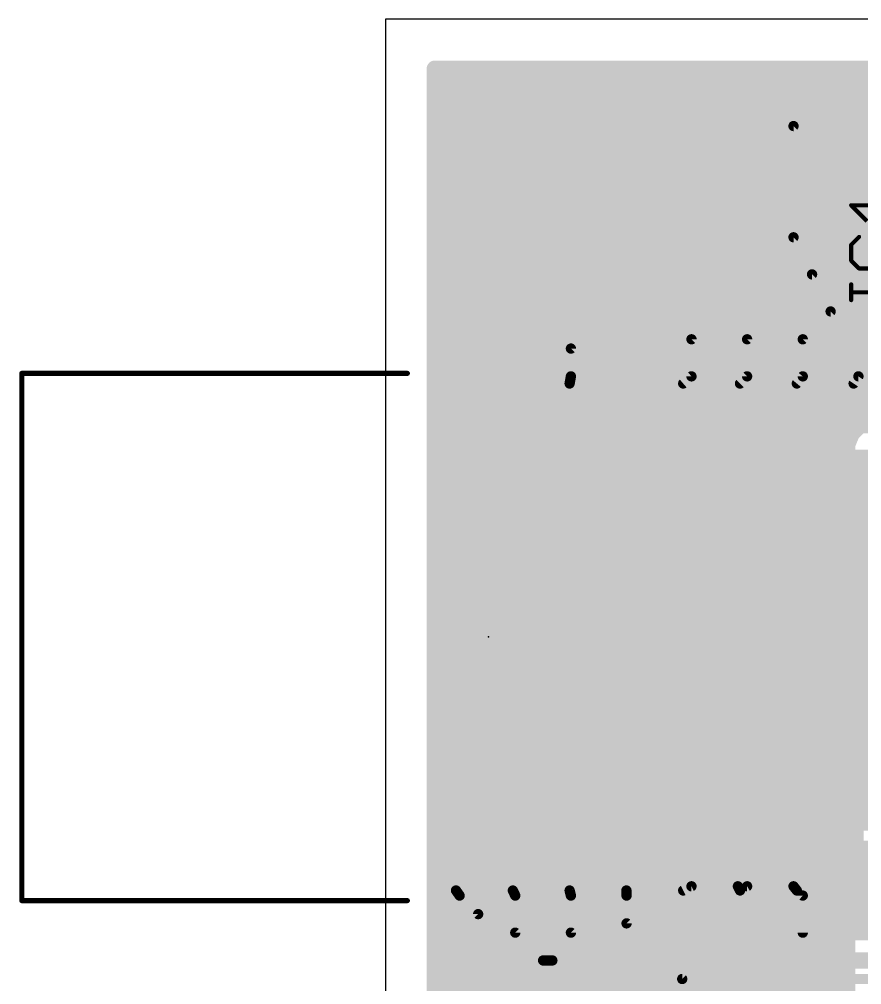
# Model space of a CAD drawing. Extents: x -9 to 55.5, y -1.4 to 36.5.
# Drawn here: x -9.02 to 11.74, y 11.75 to 35.55 of the extents above; entities that cross this region are included whole.
import ezdxf

# ---------------------------------------------------------------- set-up
doc = ezdxf.new("R2010")
doc.units = 0
for name, color, linetype in [('1', 22, 'CONTINUOUS'), ('16', 175, 'CONTINUOUS'), ('18', 82, 'CONTINUOUS'), ('20', 7, 'CONTINUOUS'), ('21', 253, 'CONTINUOUS'), ('23', 7, 'CONTINUOUS'), ('25', 253, 'CONTINUOUS')]:
    doc.layers.add(name, color=color, linetype=linetype)

# ---------------------------------------------------------------- blocks, each defined once
blk = doc.blocks.new('RECT')
blk.add_solid([(-0.5, -0.5), (0.5, -0.5), (-0.5, 0.5), (0.5, 0.5)])
blk = doc.blocks.new('ROUNDV')
at = {"const_width": 0.5}
blk.add_lwpolyline([(0, -0.25, 1), (0, 0.25, 1), (0, -0.25)], format="xyb", dxfattribs=at)

msp = doc.modelspace()

# ---------------------------------------------------------------- linework, layer by layer
at = {"layer": '1'}
for points, const_width in [([(1.2192, 28.2522), (1.2192, 34.3308)], 0.4064), ([(1.2192, 34.3308), (18.1696, 34.3308)], 0.4064), ([(1.2192, 34.1376), (17.9764, 34.1376)], 0.4064), ([(1.2192, 33.7312), (17.6675, 33.7312)], 0.4064), ([(9.9119, 33.655), (9.6411, 33.5429)], 0.4064), ([(17.636, 33.655), (9.9119, 33.655)], 0.4064), ([(9.6411, 33.5429), (9.4339, 33.3357)], 0.4064), ([(1.2192, 33.3248), (9.4231, 33.3248)], 0.4064), ([(9.4339, 33.3357), (4.5029, 28.4046)], 0.4064), ([(1.2192, 32.9184), (9.0167, 32.9184)], 0.4064), ([(10.0584, 32.9184), (4.572, 27.432)], 0.254), ([(18.9738, 32.9184), (10.0584, 32.9184)], 0.254), ([(1.2192, 32.512), (8.6103, 32.512)], 0.4064), ([(1.2192, 32.1056), (8.2039, 32.1056)], 0.4064), ([(1.2192, 31.6992), (7.7975, 31.6992)], 0.4064), ([(1.2192, 31.2928), (7.3911, 31.2928)], 0.4064), ([(1.2192, 30.8864), (6.9847, 30.8864)], 0.4064), ([(1.2192, 30.48), (6.5783, 30.48)], 0.4064), ([(1.2192, 30.0736), (6.1719, 30.0736)], 0.4064), ([(10.0584, 30.1752), (7.5438, 27.6606)], 0.254), ([(22.6314, 30.1752), (10.0584, 30.1752)], 0.254), ([(1.2192, 29.6672), (5.7655, 29.6672)], 0.4064), ([(1.2192, 29.2608), (5.3591, 29.2608)], 0.4064), ([(10.5156, 29.2608), (8.9154, 27.6606)], 0.254), ([(18.5166, 29.2608), (10.5156, 29.2608)], 0.254), ([(1.2192, 28.8544), (4.9527, 28.8544)], 0.4064), ([(1.2192, 28.448), (4.5463, 28.448)], 0.4064), ([(3.9187, 28.4046), (3.6947, 28.3118)], 0.4064), ([(4.5029, 28.4046), (3.9187, 28.4046)], 0.4064), ([(1.6932, 28.2522), (1.2192, 28.2522)], 0.4064), ([(1.6932, 26.6168), (1.6932, 28.2522)], 0.4064), ([(2.3002, 28.2522), (1.7868, 28.2522)], 0.4064), ([(1.7868, 28.2522), (1.7868, 26.6168)], 0.4064), ([(2.4165, 28.221), (2.3002, 28.2522)], 0.4064), ([(2.44, 28.2075), (2.4165, 28.221)], 0.4064), ([(2.4635, 28.221), (2.44, 28.2075)], 0.4064), ([(2.5798, 28.2522), (2.4635, 28.221)], 0.4064), ([(3.0932, 28.2522), (2.5798, 28.2522)], 0.4064), ([(3.0932, 26.6168), (3.0932, 28.2522)], 0.4064), ([(3.6351, 28.2522), (3.1868, 28.2522)], 0.4064), ([(3.1868, 28.2522), (3.1868, 26.6168)], 0.4064), ([(3.6947, 28.3118), (3.6351, 28.2522)], 0.4064), ([(10.9728, 28.3464), (10.287, 27.6606)], 0.254), ([(23.7744, 28.3464), (10.9728, 28.3464)], 0.254), ([(1.6932, 28.0416), (1.7868, 28.0416)], 0.4064), ([(3.0932, 28.0416), (3.1868, 28.0416)], 0.4064), ([(1.6932, 27.6352), (1.7868, 27.6352)], 0.4064), ([(3.0932, 27.6352), (3.1868, 27.6352)], 0.4064), ([(7.5438, 27.6606), (7.5438, 26.7462)], 0.254), ([(8.9154, 27.6606), (8.9154, 26.7462)], 0.254), ([(10.287, 27.6606), (10.287, 26.7462)], 0.254), ([(1.6932, 27.2288), (1.7868, 27.2288)], 0.4064), ([(3.0932, 27.2288), (3.1868, 27.2288)], 0.4064), ([(4.572, 27.432), (4.572, 26.7462)], 0.254), ([(1.6932, 26.8224), (1.7868, 26.8224)], 0.4064), ([(3.0932, 26.8224), (3.1868, 26.8224)], 0.4064), ([(1.7868, 26.6168), (1.6932, 26.6168)], 0.4064), ([(1.6932, 24.8878), (1.6932, 26.5232)], 0.4064), ([(1.6932, 26.5232), (1.7868, 26.5232)], 0.4064), ([(1.7868, 26.5232), (1.7868, 26.6168)], 0.4064), ([(1.7868, 26.6168), (3.0932, 26.6168)], 0.4064), ([(1.7868, 26.5232), (1.7868, 24.8878)], 0.4064), ([(2.1828, 26.5232), (1.7868, 26.5232)], 0.4064), ([(3.0932, 26.5232), (2.1828, 26.5232)], 0.4064), ([(3.0932, 26.6168), (3.0932, 26.5232)], 0.4064), ([(3.1868, 26.6168), (3.0932, 26.6168)], 0.4064), ([(3.0932, 24.8878), (3.0932, 26.5232)], 0.4064), ([(3.0932, 26.5232), (3.1868, 26.5232)], 0.4064), ([(3.1868, 26.5232), (3.1868, 24.8878)], 0.4064), ([(4.572, 26.7462), (4.54, 26.57)], 0.254), ([(5.8932, 24.8878), (5.8932, 26.5232)], 0.4064), ([(5.8932, 26.5232), (5.9868, 26.5232)], 0.4064), ([(5.9868, 26.5232), (5.9868, 24.8878)], 0.4064), ([(7.5438, 26.7462), (7.34, 26.57)], 0.254), ([(8.9154, 26.7462), (8.74, 26.57)], 0.254), ([(10.287, 26.7462), (10.14, 26.57)], 0.254), ([(11.6586, 26.7462), (11.54, 26.57)], 0.254), ([(22.4028, 26.7462), (11.6586, 26.7462)], 0.254), ([(1.6932, 26.416), (1.7868, 26.416)], 0.4064), ([(3.0932, 26.416), (3.1868, 26.416)], 0.4064), ([(5.8932, 26.416), (5.9868, 26.416)], 0.4064), ([(1.6932, 26.0096), (1.7868, 26.0096)], 0.4064), ([(3.0932, 26.0096), (3.1868, 26.0096)], 0.4064), ([(5.8932, 26.0096), (5.9868, 26.0096)], 0.4064), ([(1.6932, 25.6032), (1.7868, 25.6032)], 0.4064), ([(3.0932, 25.6032), (3.1868, 25.6032)], 0.4064), ([(5.8932, 25.6032), (5.9868, 25.6032)], 0.4064), ([(1.6932, 25.1968), (1.7868, 25.1968)], 0.4064), ([(3.0932, 25.1968), (3.1868, 25.1968)], 0.4064), ([(5.8932, 25.1968), (5.9868, 25.1968)], 0.4064), ([(1.2192, 15.9046), (1.2192, 24.8878)], 0.4064), ([(1.2192, 24.8878), (1.6932, 24.8878)], 0.4064), ([(1.2192, 24.7904), (3.786, 24.7904)], 0.4064), ([(1.7868, 24.8878), (2.3002, 24.8878)], 0.4064), ([(2.3002, 24.8878), (2.4165, 24.919)], 0.4064), ([(2.4165, 24.919), (2.44, 24.9325)], 0.4064), ([(2.44, 24.9325), (2.4635, 24.919)], 0.4064), ([(2.4635, 24.919), (2.5798, 24.8878)], 0.4064), ([(2.5798, 24.8878), (3.0932, 24.8878)], 0.4064), ([(3.1868, 24.8878), (3.6351, 24.8878)], 0.4064), ([(3.6351, 24.8878), (3.6947, 24.8282)], 0.4064), ([(3.6947, 24.8282), (3.9187, 24.7354)], 0.4064), ([(5.1613, 24.7354), (5.3853, 24.8282)], 0.4064), ([(5.294, 24.7904), (6.586, 24.7904)], 0.4064), ([(5.3853, 24.8282), (5.4449, 24.8878)], 0.4064), ([(5.4449, 24.8878), (5.8932, 24.8878)], 0.4064), ([(5.9868, 24.8878), (6.4351, 24.8878)], 0.4064), ([(6.4351, 24.8878), (6.4947, 24.8282)], 0.4064), ([(6.4947, 24.8282), (6.7187, 24.7354)], 0.4064), ([(3.9187, 24.7354), (5.1613, 24.7354)], 0.4064), ([(6.7187, 24.7354), (7.9613, 24.7354)], 0.4064), ([(7.9613, 24.7354), (8.04, 24.768)], 0.4064), ([(8.04, 24.768), (8.1187, 24.7354)], 0.4064), ([(8.1187, 24.7354), (9.3613, 24.7354)], 0.4064), ([(9.3613, 24.7354), (9.44, 24.768)], 0.4064), ([(9.44, 24.768), (9.5187, 24.7354)], 0.4064), ([(9.5187, 24.7354), (10.7613, 24.7354)], 0.4064), ([(10.7613, 24.7354), (10.84, 24.768)], 0.4064), ([(10.84, 24.768), (10.9187, 24.7354)], 0.4064), ([(10.9187, 24.7354), (12.1078, 24.7354)], 0.4064), ([(1.2192, 24.384), (11.9554, 24.384)], 0.4064), ([(1.2192, 23.9776), (11.9554, 23.9776)], 0.4064), ([(1.2192, 23.5712), (11.9554, 23.5712)], 0.4064), ([(1.2192, 23.1648), (11.9695, 23.1648)], 0.4064), ([(1.2192, 22.7584), (11.9554, 22.7584)], 0.4064), ([(1.2192, 22.352), (11.9554, 22.352)], 0.4064), ([(1.2192, 21.9456), (11.9554, 21.9456)], 0.4064), ([(1.2192, 21.5392), (11.9554, 21.5392)], 0.4064), ([(1.2192, 21.1328), (11.9554, 21.1328)], 0.4064), ([(1.2192, 20.7264), (11.9554, 20.7264)], 0.4064), ([(1.2192, 20.32), (11.988, 20.32)], 0.4064), ([(1.2192, 19.9136), (11.9554, 19.9136)], 0.4064), ([(1.2192, 19.5072), (11.9554, 19.5072)], 0.4064), ([(1.2192, 19.1008), (11.9554, 19.1008)], 0.4064), ([(1.2192, 18.6944), (11.9554, 18.6944)], 0.4064), ([(1.2192, 18.288), (11.9554, 18.288)], 0.4064), ([(1.2192, 17.8816), (11.9554, 17.8816)], 0.4064), ([(1.2192, 17.4752), (11.9695, 17.4752)], 0.4064), ([(1.2192, 17.0688), (11.9554, 17.0688)], 0.4064), ([(1.2192, 16.6624), (11.9554, 16.6624)], 0.4064), ([(1.2192, 16.256), (11.9554, 16.256)], 0.4064), ([(2.3613, 15.9046), (1.2192, 15.9046)], 0.4064), ([(2.44, 15.872), (2.3613, 15.9046)], 0.4064), ([(2.5187, 15.9046), (2.44, 15.872)], 0.4064), ([(3.7613, 15.9046), (2.5187, 15.9046)], 0.4064), ([(3.84, 15.872), (3.7613, 15.9046)], 0.4064), ([(3.9187, 15.9046), (3.84, 15.872)], 0.4064), ([(5.1613, 15.9046), (3.9187, 15.9046)], 0.4064), ([(5.24, 15.872), (5.1613, 15.9046)], 0.4064), ([(5.3187, 15.9046), (5.24, 15.872)], 0.4064), ([(6.5613, 15.9046), (5.3187, 15.9046)], 0.4064), ([(6.64, 15.872), (6.5613, 15.9046)], 0.4064), ([(6.7187, 15.9046), (6.64, 15.872)], 0.4064), ([(7.9613, 15.9046), (6.7187, 15.9046)], 0.4064), ([(8.04, 15.872), (7.9613, 15.9046)], 0.4064), ([(8.1187, 15.9046), (8.04, 15.872)], 0.4064), ([(9.3613, 15.9046), (8.1187, 15.9046)], 0.4064), ([(9.44, 15.872), (9.3613, 15.9046)], 0.4064), ([(9.5187, 15.9046), (9.44, 15.872)], 0.4064), ([(10.7613, 15.9046), (9.5187, 15.9046)], 0.4064), ([(10.9853, 15.8118), (10.7613, 15.9046)], 0.4064), ([(10.894, 15.8496), (11.9554, 15.8496)], 0.4064), ([(11.0449, 15.7522), (10.9853, 15.8118)], 0.4064), ([(11.4932, 15.7522), (11.0449, 15.7522)], 0.4064), ([(11.4932, 14.1168), (11.4932, 15.7522)], 0.4064), ([(11.9554, 15.7522), (11.5868, 15.7522)], 0.4064), ([(11.5868, 15.7522), (11.5868, 14.1168)], 0.4064), ([(11.4932, 15.4432), (11.5868, 15.4432)], 0.4064), ([(11.4932, 15.0368), (11.5868, 15.0368)], 0.4064), ([(11.4932, 14.6304), (11.5868, 14.6304)], 0.4064), ([(7.5438, 14.1732), (7.34, 14.07)], 0.254), ([(8.6868, 14.1732), (7.5438, 14.1732)], 0.254), ([(8.6868, 14.1732), (8.74, 14.07)], 0.254), ([(8.9154, 14.1732), (8.74, 14.07)], 0.254), ([(8.9154, 14.1732), (10.0584, 14.1732)], 0.254), ([(10.0584, 14.1732), (10.14, 14.07)], 0.254), ([(11.4932, 14.224), (11.5868, 14.224)], 0.4064), ([(11.5868, 14.1168), (11.4932, 14.1168)], 0.4064), ([(11.5868, 14.0232), (11.5868, 14.1168)], 0.4064), ([(11.5868, 14.1168), (12.4972, 14.1168)], 0.4064), ([(1.8288, 13.9446), (1.74, 14.07)], 0.254), ([(1.8288, 13.9446), (2.286, 13.4874)], 0.254), ([(3.2004, 13.9446), (3.14, 14.07)], 0.254), ([(3.2004, 13.9446), (3.2004, 13.0302)], 0.254), ([(4.572, 13.9446), (4.54, 14.07)], 0.254), ([(4.572, 13.9446), (4.572, 13.0302)], 0.254), ([(5.9436, 13.9446), (5.94, 14.07)], 0.254), ([(5.9436, 13.9446), (5.9436, 13.2588)], 0.254), ([(10.287, 13.9446), (10.14, 14.07)], 0.254), ([(10.287, 13.0302), (10.287, 13.9446)], 0.254), ([(12.4972, 14.0232), (11.5868, 14.0232)], 0.4064), ([(2.286, 13.4874), (2.286, 8.9154)], 0.254), ([(5.9436, 13.2588), (7.3152, 11.8872)], 0.254), ([(3.2004, 13.0302), (3.8862, 12.3444)], 0.254), ([(4.572, 13.0302), (6.1722, 11.43)], 0.254), ([(10.9728, 12.3444), (10.287, 13.0302)], 0.4064), ([(3.8862, 12.3444), (4.1148, 12.3444)], 0.254), ([(4.1148, 12.3444), (7.5438, 8.9154)], 0.254), ([(16.4592, 12.3444), (10.9728, 12.3444)], 0.4064), ([(7.3152, 11.8872), (16.6878, 11.8872)], 0.254)]:
    msp.add_lwpolyline(points, dxfattribs=dict(at, const_width=const_width))
for points, const_width in [([(1.3208, 34.3308, 1), (1.1176, 34.3308)], 0.2032), ([(1.2192, 34.4324, 1), (1.2192, 34.2292)], 0.2032), ([(1.2192, 34.2392, 1), (1.2192, 34.036)], 0.2032), ([(1.2192, 33.8328, 1), (1.2192, 33.6296)], 0.2032), ([(9.9119, 33.7566, 1), (9.9119, 33.5534)], 0.2032), ([(9.9508, 33.5611, 1), (9.873, 33.7489)], 0.2032), ([(9.6023, 33.6367, 1), (9.68, 33.449)], 0.2032), ([(9.713, 33.471, 1), (9.5693, 33.6147)], 0.2032), ([(1.2192, 33.4264, 1), (1.2192, 33.2232)], 0.2032), ([(9.3621, 33.4075, 1), (9.5058, 33.2638)], 0.2032), ([(9.5058, 33.2638, 1), (9.3621, 33.4075)], 0.2032), ([(9.4231, 33.2232, 1), (9.4231, 33.4264)], 0.2032), ([(1.2192, 33.02, 1), (1.2192, 32.8168)], 0.2032), ([(9.0167, 32.8168, 1), (9.0167, 33.02)], 0.2032), ([(10.0584, 32.9819, 1), (10.0584, 32.8549)], 0.127), ([(10.1033, 32.8735, 1), (10.0135, 32.9633)], 0.127), ([(1.2192, 32.6136, 1), (1.2192, 32.4104)], 0.2032), ([(8.6103, 32.4104, 1), (8.6103, 32.6136)], 0.2032), ([(1.2192, 32.2072, 1), (1.2192, 32.004)], 0.2032), ([(8.2039, 32.004, 1), (8.2039, 32.2072)], 0.2032), ([(1.2192, 31.8008, 1), (1.2192, 31.5976)], 0.2032), ([(7.7975, 31.5976, 1), (7.7975, 31.8008)], 0.2032), ([(1.2192, 31.3944, 1), (1.2192, 31.1912)], 0.2032), ([(7.3911, 31.1912, 1), (7.3911, 31.3944)], 0.2032), ([(1.2192, 30.988, 1), (1.2192, 30.7848)], 0.2032), ([(6.9847, 30.7848, 1), (6.9847, 30.988)], 0.2032), ([(1.2192, 30.5816, 1), (1.2192, 30.3784)], 0.2032), ([(6.5783, 30.3784, 1), (6.5783, 30.5816)], 0.2032), ([(1.2192, 30.1752, 1), (1.2192, 29.972)], 0.2032), ([(6.1719, 29.972, 1), (6.1719, 30.1752)], 0.2032), ([(10.0584, 30.2387, 1), (10.0584, 30.1117)], 0.127), ([(10.1033, 30.1303, 1), (10.0135, 30.2201)], 0.127), ([(1.2192, 29.7688, 1), (1.2192, 29.5656)], 0.2032), ([(5.7655, 29.5656, 1), (5.7655, 29.7688)], 0.2032), ([(1.2192, 29.3624, 1), (1.2192, 29.1592)], 0.2032), ([(5.3591, 29.1592, 1), (5.3591, 29.3624)], 0.2032), ([(10.5156, 29.3243, 1), (10.5156, 29.1973)], 0.127), ([(10.5605, 29.2159, 1), (10.4707, 29.3057)], 0.127), ([(1.2192, 28.956, 1), (1.2192, 28.7528)], 0.2032), ([(4.9527, 28.7528, 1), (4.9527, 28.956)], 0.2032), ([(1.2192, 28.5496, 1), (1.2192, 28.3464)], 0.2032), ([(3.9187, 28.5062, 1), (3.9187, 28.303)], 0.2032), ([(3.9576, 28.3107, 1), (3.8799, 28.4985)], 0.2032), ([(4.431, 28.4764, 1), (4.5747, 28.3328)], 0.2032), ([(4.5029, 28.303, 1), (4.5029, 28.5062)], 0.2032), ([(4.5463, 28.3464, 1), (4.5463, 28.5496)], 0.2032), ([(1.2192, 28.3538, 1), (1.2192, 28.1506)], 0.2032), ([(1.1176, 28.2522, 1), (1.3208, 28.2522)], 0.2032), ([(1.7948, 28.2522, 1), (1.5916, 28.2522)], 0.2032), ([(1.7868, 28.3538, 1), (1.7868, 28.1506)], 0.2032), ([(1.8884, 28.2522, 1), (1.6852, 28.2522)], 0.2032), ([(1.6932, 28.1506, 1), (1.6932, 28.3538)], 0.2032), ([(2.3265, 28.3503, 1), (2.2739, 28.1541)], 0.2032), ([(2.3002, 28.1506, 1), (2.3002, 28.3538)], 0.2032), ([(2.4673, 28.309, 1), (2.3657, 28.1331)], 0.2032), ([(2.3892, 28.2954, 1), (2.4908, 28.1195)], 0.2032), ([(2.4372, 28.3192, 1), (2.4898, 28.1229)], 0.2032), ([(2.3892, 28.1195, 1), (2.4908, 28.2954)], 0.2032), ([(2.3902, 28.1229, 1), (2.4428, 28.3192)], 0.2032), ([(2.5143, 28.1331, 1), (2.4127, 28.309)], 0.2032), ([(2.5798, 28.3538, 1), (2.5798, 28.1506)], 0.2032), ([(2.6061, 28.1541, 1), (2.5535, 28.3503)], 0.2032), ([(3.1948, 28.2522, 1), (2.9916, 28.2522)], 0.2032), ([(3.1868, 28.3538, 1), (3.1868, 28.1506)], 0.2032), ([(3.2884, 28.2522, 1), (3.0852, 28.2522)], 0.2032), ([(3.0932, 28.1506, 1), (3.0932, 28.3538)], 0.2032), ([(3.5633, 28.324, 1), (3.7069, 28.1804)], 0.2032), ([(3.6558, 28.4057, 1), (3.7336, 28.2179)], 0.2032), ([(3.7665, 28.2399, 1), (3.6228, 28.3836)], 0.2032), ([(3.6351, 28.1506, 1), (3.6351, 28.3538)], 0.2032), ([(10.9728, 28.4099, 1), (10.9728, 28.2829)], 0.127), ([(11.0177, 28.3015, 1), (10.9279, 28.3913)], 0.127), ([(1.6932, 28.1432, 1), (1.6932, 27.94)], 0.2032), ([(1.7868, 27.94, 1), (1.7868, 28.1432)], 0.2032), ([(3.0932, 28.1432, 1), (3.0932, 27.94)], 0.2032), ([(3.1868, 27.94, 1), (3.1868, 28.1432)], 0.2032), ([(1.6932, 27.7368, 1), (1.6932, 27.5336)], 0.2032), ([(1.7868, 27.5336, 1), (1.7868, 27.7368)], 0.2032), ([(3.0932, 27.7368, 1), (3.0932, 27.5336)], 0.2032), ([(3.1868, 27.5336, 1), (3.1868, 27.7368)], 0.2032), ([(7.6073, 27.6606, 1), (7.4803, 27.6606)], 0.127), ([(7.4989, 27.7055, 1), (7.5887, 27.6157)], 0.127), ([(8.9789, 27.6606, 1), (8.8519, 27.6606)], 0.127), ([(8.8705, 27.7055, 1), (8.9603, 27.6157)], 0.127), ([(10.3505, 27.6606, 1), (10.2235, 27.6606)], 0.127), ([(10.2421, 27.7055, 1), (10.3319, 27.6157)], 0.127), ([(1.6932, 27.3304, 1), (1.6932, 27.1272)], 0.2032), ([(1.7868, 27.1272, 1), (1.7868, 27.3304)], 0.2032), ([(3.0932, 27.3304, 1), (3.0932, 27.1272)], 0.2032), ([(3.1868, 27.1272, 1), (3.1868, 27.3304)], 0.2032), ([(4.6355, 27.432, 1), (4.5085, 27.432)], 0.127), ([(4.5271, 27.4769, 1), (4.6169, 27.3871)], 0.127), ([(1.6932, 26.924, 1), (1.6932, 26.7208)], 0.2032), ([(1.7868, 26.7208, 1), (1.7868, 26.924)], 0.2032), ([(3.0932, 26.924, 1), (3.0932, 26.7208)], 0.2032), ([(3.1868, 26.7208, 1), (3.1868, 26.924)], 0.2032), ([(1.6932, 26.7184, 1), (1.6932, 26.5152)], 0.2032), ([(1.7948, 26.5232, 1), (1.5916, 26.5232)], 0.2032), ([(1.6932, 26.6248, 1), (1.6932, 26.4216)], 0.2032), ([(1.5916, 26.6168, 1), (1.7948, 26.6168)], 0.2032), ([(1.8884, 26.6168, 1), (1.6852, 26.6168)], 0.2032), ([(1.7868, 26.7184, 1), (1.7868, 26.5152)], 0.2032), ([(1.8884, 26.5232, 1), (1.6852, 26.5232)], 0.2032), ([(1.7868, 26.6248, 1), (1.7868, 26.4216)], 0.2032), ([(1.6852, 26.6168, 1), (1.8884, 26.6168)], 0.2032), ([(1.7868, 26.5152, 1), (1.7868, 26.7184)], 0.2032), ([(1.7868, 26.4216, 1), (1.7868, 26.6248)], 0.2032), ([(2.1828, 26.6248, 1), (2.1828, 26.4216)], 0.2032), ([(2.1828, 26.4216, 1), (2.1828, 26.6248)], 0.2032), ([(3.1948, 26.6168, 1), (2.9916, 26.6168)], 0.2032), ([(3.0932, 26.7184, 1), (3.0932, 26.5152)], 0.2032), ([(3.1948, 26.5232, 1), (2.9916, 26.5232)], 0.2032), ([(3.0932, 26.6248, 1), (3.0932, 26.4216)], 0.2032), ([(2.9916, 26.6168, 1), (3.1948, 26.6168)], 0.2032), ([(3.2884, 26.5232, 1), (3.0852, 26.5232)], 0.2032), ([(3.0852, 26.6168, 1), (3.2884, 26.6168)], 0.2032), ([(3.0932, 26.5152, 1), (3.0932, 26.7184)], 0.2032), ([(3.0932, 26.4216, 1), (3.0932, 26.6248)], 0.2032), ([(3.1868, 26.5152, 1), (3.1868, 26.7184)], 0.2032), ([(3.1868, 26.4216, 1), (3.1868, 26.6248)], 0.2032), ([(4.5085, 26.7462, 1), (4.6355, 26.7462)], 0.127), ([(4.6345, 26.7349, 1), (4.5095, 26.7575)], 0.127), ([(5.9948, 26.5232, 1), (5.7916, 26.5232)], 0.2032), ([(5.8932, 26.6248, 1), (5.8932, 26.4216)], 0.2032), ([(6.0884, 26.5232, 1), (5.8852, 26.5232)], 0.2032), ([(5.9868, 26.4216, 1), (5.9868, 26.6248)], 0.2032), ([(7.2985, 26.618, 1), (7.3815, 26.522)], 0.127), ([(7.4803, 26.7462, 1), (7.6073, 26.7462)], 0.127), ([(7.5853, 26.6982, 1), (7.5023, 26.7942)], 0.127), ([(8.695, 26.6148, 1), (8.785, 26.5252)], 0.127), ([(8.8519, 26.7462, 1), (8.9789, 26.7462)], 0.127), ([(8.9604, 26.7014, 1), (8.8704, 26.791)], 0.127), ([(10.0912, 26.6107, 1), (10.1888, 26.5293)], 0.127), ([(10.2235, 26.7462, 1), (10.3505, 26.7462)], 0.127), ([(10.3358, 26.7055, 1), (10.2382, 26.7869)], 0.127), ([(11.4873, 26.6055, 1), (11.5927, 26.5345)], 0.127), ([(11.6586, 26.8097, 1), (11.6586, 26.6827)], 0.127), ([(11.7113, 26.7107, 1), (11.6059, 26.7817)], 0.127), ([(1.6932, 26.5176, 1), (1.6932, 26.3144)], 0.2032), ([(1.6852, 26.5232, 1), (1.8884, 26.5232)], 0.2032), ([(1.7868, 26.3144, 1), (1.7868, 26.5176)], 0.2032), ([(2.9916, 26.5232, 1), (3.1948, 26.5232)], 0.2032), ([(3.0932, 26.5176, 1), (3.0932, 26.3144)], 0.2032), ([(3.1868, 26.3144, 1), (3.1868, 26.5176)], 0.2032), ([(4.4775, 26.5813, 1), (4.6025, 26.5587)], 0.127), ([(5.8932, 26.5176, 1), (5.8932, 26.3144)], 0.2032), ([(5.9868, 26.3144, 1), (5.9868, 26.5176)], 0.2032), ([(1.6932, 26.1112, 1), (1.6932, 25.908)], 0.2032), ([(1.7868, 25.908, 1), (1.7868, 26.1112)], 0.2032), ([(3.0932, 26.1112, 1), (3.0932, 25.908)], 0.2032), ([(3.1868, 25.908, 1), (3.1868, 26.1112)], 0.2032), ([(5.8932, 26.1112, 1), (5.8932, 25.908)], 0.2032), ([(5.9868, 25.908, 1), (5.9868, 26.1112)], 0.2032), ([(1.6932, 25.7048, 1), (1.6932, 25.5016)], 0.2032), ([(1.7868, 25.5016, 1), (1.7868, 25.7048)], 0.2032), ([(3.0932, 25.7048, 1), (3.0932, 25.5016)], 0.2032), ([(3.1868, 25.5016, 1), (3.1868, 25.7048)], 0.2032), ([(5.8932, 25.7048, 1), (5.8932, 25.5016)], 0.2032), ([(5.9868, 25.5016, 1), (5.9868, 25.7048)], 0.2032), ([(1.6932, 25.2984, 1), (1.6932, 25.0952)], 0.2032), ([(1.7868, 25.0952, 1), (1.7868, 25.2984)], 0.2032), ([(3.0932, 25.2984, 1), (3.0932, 25.0952)], 0.2032), ([(3.1868, 25.0952, 1), (3.1868, 25.2984)], 0.2032), ([(5.8932, 25.2984, 1), (5.8932, 25.0952)], 0.2032), ([(5.9868, 25.0952, 1), (5.9868, 25.2984)], 0.2032), ([(1.3208, 24.8878, 1), (1.1176, 24.8878)], 0.2032), ([(1.2192, 24.9894, 1), (1.2192, 24.7862)], 0.2032), ([(1.2192, 24.892, 1), (1.2192, 24.6888)], 0.2032), ([(1.7868, 24.9894, 1), (1.7868, 24.7862)], 0.2032), ([(1.6932, 24.7862, 1), (1.6932, 24.9894)], 0.2032), ([(2.2739, 24.9859, 1), (2.3265, 24.7897)], 0.2032), ([(2.3002, 24.7862, 1), (2.3002, 24.9894)], 0.2032), ([(2.3657, 25.0069, 1), (2.4673, 24.831)], 0.2032), ([(2.4908, 25.0205, 1), (2.3892, 24.8446)], 0.2032), ([(2.4898, 25.0171, 1), (2.4372, 24.8208)], 0.2032), ([(2.4908, 24.8446, 1), (2.3892, 25.0205)], 0.2032), ([(2.4428, 24.8208, 1), (2.3902, 25.0171)], 0.2032), ([(2.4127, 24.831, 1), (2.5143, 25.0069)], 0.2032), ([(2.5798, 24.9894, 1), (2.5798, 24.7862)], 0.2032), ([(2.5535, 24.7897, 1), (2.6061, 24.9859)], 0.2032), ([(3.1868, 24.9894, 1), (3.1868, 24.7862)], 0.2032), ([(3.0932, 24.7862, 1), (3.0932, 24.9894)], 0.2032), ([(3.7069, 24.9596, 1), (3.5633, 24.816)], 0.2032), ([(3.7336, 24.9221, 1), (3.6558, 24.7343)], 0.2032), ([(3.6228, 24.7564, 1), (3.7665, 24.9)], 0.2032), ([(3.6351, 24.7862, 1), (3.6351, 24.9894)], 0.2032), ([(3.786, 24.6888, 1), (3.786, 24.892)], 0.2032), ([(5.294, 24.892, 1), (5.294, 24.6888)], 0.2032), ([(5.3135, 24.9, 1), (5.4572, 24.7564)], 0.2032), ([(5.4449, 24.9894, 1), (5.4449, 24.7862)], 0.2032), ([(5.4242, 24.7343, 1), (5.3464, 24.9221)], 0.2032), ([(5.5167, 24.816, 1), (5.3731, 24.9596)], 0.2032), ([(5.9868, 24.9894, 1), (5.9868, 24.7862)], 0.2032), ([(5.8932, 24.7862, 1), (5.8932, 24.9894)], 0.2032), ([(6.5069, 24.9596, 1), (6.3633, 24.816)], 0.2032), ([(6.5336, 24.9221, 1), (6.4558, 24.7343)], 0.2032), ([(6.4228, 24.7564, 1), (6.5665, 24.9)], 0.2032), ([(6.4351, 24.7862, 1), (6.4351, 24.9894)], 0.2032), ([(6.586, 24.6888, 1), (6.586, 24.892)], 0.2032), ([(1.5916, 24.8878, 1), (1.7948, 24.8878)], 0.2032), ([(1.6852, 24.8878, 1), (1.8884, 24.8878)], 0.2032), ([(2.9916, 24.8878, 1), (3.1948, 24.8878)], 0.2032), ([(3.0852, 24.8878, 1), (3.2884, 24.8878)], 0.2032), ([(3.9187, 24.837, 1), (3.9187, 24.6338)], 0.2032), ([(3.8799, 24.6415, 1), (3.9576, 24.8293)], 0.2032), ([(5.1224, 24.8293, 1), (5.2001, 24.6415)], 0.2032), ([(5.1613, 24.6338, 1), (5.1613, 24.837)], 0.2032), ([(5.7916, 24.8878, 1), (5.9948, 24.8878)], 0.2032), ([(5.8852, 24.8878, 1), (6.0884, 24.8878)], 0.2032), ([(6.7187, 24.837, 1), (6.7187, 24.6338)], 0.2032), ([(6.6799, 24.6415, 1), (6.7576, 24.8293)], 0.2032), ([(7.9224, 24.8293, 1), (8.0001, 24.6415)], 0.2032), ([(8.0789, 24.8619, 1), (8.0011, 24.6742)], 0.2032), ([(7.9613, 24.6338, 1), (7.9613, 24.837)], 0.2032), ([(8.0789, 24.6742, 1), (8.0011, 24.8619)], 0.2032), ([(8.1187, 24.837, 1), (8.1187, 24.6338)], 0.2032), ([(8.0799, 24.6415, 1), (8.1576, 24.8293)], 0.2032), ([(9.3224, 24.8293, 1), (9.4001, 24.6415)], 0.2032), ([(9.4789, 24.8619, 1), (9.4011, 24.6742)], 0.2032), ([(9.3613, 24.6338, 1), (9.3613, 24.837)], 0.2032), ([(9.4789, 24.6742, 1), (9.4011, 24.8619)], 0.2032), ([(9.5187, 24.837, 1), (9.5187, 24.6338)], 0.2032), ([(9.4799, 24.6415, 1), (9.5576, 24.8293)], 0.2032), ([(10.7224, 24.8293, 1), (10.8001, 24.6415)], 0.2032), ([(10.8789, 24.8619, 1), (10.8011, 24.6741)], 0.2032), ([(10.7613, 24.6338, 1), (10.7613, 24.837)], 0.2032), ([(10.8789, 24.6741, 1), (10.8011, 24.8619)], 0.2032), ([(10.9187, 24.837, 1), (10.9187, 24.6338)], 0.2032), ([(10.8799, 24.6415, 1), (10.9576, 24.8293)], 0.2032), ([(1.2192, 24.4856, 1), (1.2192, 24.2824)], 0.2032), ([(1.2192, 24.0792, 1), (1.2192, 23.876)], 0.2032), ([(1.2192, 23.6728, 1), (1.2192, 23.4696)], 0.2032), ([(1.2192, 23.2664, 1), (1.2192, 23.0632)], 0.2032), ([(1.2192, 22.86, 1), (1.2192, 22.6568)], 0.2032), ([(1.2192, 22.4536, 1), (1.2192, 22.2504)], 0.2032), ([(1.2192, 22.0472, 1), (1.2192, 21.844)], 0.2032), ([(1.2192, 21.6408, 1), (1.2192, 21.4376)], 0.2032), ([(1.2192, 21.2344, 1), (1.2192, 21.0312)], 0.2032), ([(1.2192, 20.828, 1), (1.2192, 20.6248)], 0.2032), ([(1.2192, 20.4216, 1), (1.2192, 20.2184)], 0.2032), ([(1.2192, 20.0152, 1), (1.2192, 19.812)], 0.2032), ([(1.2192, 19.6088, 1), (1.2192, 19.4056)], 0.2032), ([(1.2192, 19.2024, 1), (1.2192, 18.9992)], 0.2032), ([(1.2192, 18.796, 1), (1.2192, 18.5928)], 0.2032), ([(1.2192, 18.3896, 1), (1.2192, 18.1864)], 0.2032), ([(1.2192, 17.9832, 1), (1.2192, 17.78)], 0.2032), ([(1.2192, 17.5768, 1), (1.2192, 17.3736)], 0.2032), ([(1.2192, 17.1704, 1), (1.2192, 16.9672)], 0.2032), ([(1.2192, 16.764, 1), (1.2192, 16.5608)], 0.2032), ([(1.2192, 16.3576, 1), (1.2192, 16.1544)], 0.2032), ([(1.2192, 16.0062, 1), (1.2192, 15.803)], 0.2032), ([(1.1176, 15.9046, 1), (1.3208, 15.9046)], 0.2032), ([(2.4001, 15.9985, 1), (2.3224, 15.8107)], 0.2032), ([(2.4011, 15.9658, 1), (2.4789, 15.7781)], 0.2032), ([(2.3613, 15.803, 1), (2.3613, 16.0062)], 0.2032), ([(2.4011, 15.7781, 1), (2.4789, 15.9658)], 0.2032), ([(2.5187, 16.0062, 1), (2.5187, 15.803)], 0.2032), ([(2.5576, 15.8107, 1), (2.4799, 15.9985)], 0.2032), ([(3.8001, 15.9985, 1), (3.7224, 15.8107)], 0.2032), ([(3.8011, 15.9658, 1), (3.8789, 15.7781)], 0.2032), ([(3.7613, 15.803, 1), (3.7613, 16.0062)], 0.2032), ([(3.8011, 15.7781, 1), (3.8789, 15.9658)], 0.2032), ([(3.9187, 16.0062, 1), (3.9187, 15.803)], 0.2032), ([(3.9576, 15.8107, 1), (3.8799, 15.9985)], 0.2032), ([(5.2001, 15.9985, 1), (5.1224, 15.8107)], 0.2032), ([(5.2011, 15.9658, 1), (5.2789, 15.7781)], 0.2032), ([(5.1613, 15.803, 1), (5.1613, 16.0062)], 0.2032), ([(5.2011, 15.7781, 1), (5.2789, 15.9658)], 0.2032), ([(5.3187, 16.0062, 1), (5.3187, 15.803)], 0.2032), ([(5.3576, 15.8107, 1), (5.2799, 15.9985)], 0.2032), ([(6.6001, 15.9985, 1), (6.5224, 15.8107)], 0.2032), ([(6.6011, 15.9658, 1), (6.6789, 15.7781)], 0.2032), ([(6.5613, 15.803, 1), (6.5613, 16.0062)], 0.2032), ([(6.6011, 15.7781, 1), (6.6789, 15.9658)], 0.2032), ([(6.7187, 16.0062, 1), (6.7187, 15.803)], 0.2032), ([(6.7576, 15.8107, 1), (6.6799, 15.9985)], 0.2032), ([(8.0001, 15.9985, 1), (7.9224, 15.8107)], 0.2032), ([(8.0011, 15.9658, 1), (8.0789, 15.7781)], 0.2032), ([(7.9613, 15.803, 1), (7.9613, 16.0062)], 0.2032), ([(8.0011, 15.7781, 1), (8.0789, 15.9658)], 0.2032), ([(8.1187, 16.0062, 1), (8.1187, 15.803)], 0.2032), ([(8.1576, 15.8107, 1), (8.0799, 15.9985)], 0.2032), ([(9.4001, 15.9985, 1), (9.3224, 15.8107)], 0.2032), ([(9.4011, 15.9658, 1), (9.4789, 15.7781)], 0.2032), ([(9.3613, 15.803, 1), (9.3613, 16.0062)], 0.2032), ([(9.4011, 15.7781, 1), (9.4789, 15.9658)], 0.2032), ([(9.5187, 16.0062, 1), (9.5187, 15.803)], 0.2032), ([(9.5576, 15.8107, 1), (9.4799, 15.9985)], 0.2032), ([(10.8001, 15.9985, 1), (10.7224, 15.8107)], 0.2032), ([(10.7613, 15.803, 1), (10.7613, 16.0062)], 0.2032), ([(10.894, 15.9512, 1), (10.894, 15.748)], 0.2032), ([(11.0572, 15.8836, 1), (10.9135, 15.7399)], 0.2032), ([(11.0449, 15.8538, 1), (11.0449, 15.6506)], 0.2032), ([(10.9464, 15.7179, 1), (11.0242, 15.9057)], 0.2032), ([(11.5948, 15.7522, 1), (11.3916, 15.7522)], 0.2032), ([(11.5868, 15.8538, 1), (11.5868, 15.6506)], 0.2032), ([(11.6884, 15.7522, 1), (11.4852, 15.7522)], 0.2032), ([(11.4932, 15.6506, 1), (11.4932, 15.8538)], 0.2032), ([(10.9731, 15.6804, 1), (11.1167, 15.824)], 0.2032), ([(11.4932, 15.5448, 1), (11.4932, 15.3416)], 0.2032), ([(11.5868, 15.3416, 1), (11.5868, 15.5448)], 0.2032), ([(11.4932, 15.1384, 1), (11.4932, 14.9352)], 0.2032), ([(11.5868, 14.9352, 1), (11.5868, 15.1384)], 0.2032), ([(11.4932, 14.732, 1), (11.4932, 14.5288)], 0.2032), ([(11.5868, 14.5288, 1), (11.5868, 14.732)], 0.2032), ([(7.5438, 14.2367, 1), (7.5438, 14.1097)], 0.127), ([(7.5725, 14.1165, 1), (7.5151, 14.2299)], 0.127), ([(8.7432, 14.2023, 1), (8.6304, 14.1441)], 0.127), ([(8.6868, 14.1097, 1), (8.6868, 14.2367)], 0.127), ([(8.9154, 14.2367, 1), (8.9154, 14.1097)], 0.127), ([(8.9476, 14.1185, 1), (8.8832, 14.2279)], 0.127), ([(10.1082, 14.2126, 1), (10.0086, 14.1338)], 0.127), ([(10.0584, 14.1097, 1), (10.0584, 14.2367)], 0.127), ([(11.4932, 14.3256, 1), (11.4932, 14.1224)], 0.2032), ([(11.4932, 14.2184, 1), (11.4932, 14.0152)], 0.2032), ([(11.6884, 14.1168, 1), (11.4852, 14.1168)], 0.2032), ([(11.5868, 14.2184, 1), (11.5868, 14.0152)], 0.2032), ([(11.5868, 14.1224, 1), (11.5868, 14.3256)], 0.2032), ([(11.5868, 14.0152, 1), (11.5868, 14.2184)], 0.2032), ([(1.7918, 14.1067, 1), (1.6882, 14.0333)], 0.127), ([(1.8737, 13.9895, 1), (1.7839, 13.8997)], 0.127), ([(1.777, 13.9079, 1), (1.8806, 13.9813)], 0.127), ([(3.1972, 14.0976, 1), (3.0828, 14.0424)], 0.127), ([(3.2639, 13.9446, 1), (3.1369, 13.9446)], 0.127), ([(4.6015, 14.0857, 1), (4.4785, 14.0543)], 0.127), ([(4.6355, 13.9446, 1), (4.5085, 13.9446)], 0.127), ([(6.0035, 14.0718, 1), (5.8765, 14.0682)], 0.127), ([(6.0071, 13.9446, 1), (5.8801, 13.9446)], 0.127), ([(7.3113, 14.1267, 1), (7.3687, 14.0133)], 0.127), ([(8.7078, 14.1247, 1), (8.7722, 14.0153)], 0.127), ([(8.6836, 14.0409, 1), (8.7964, 14.0991)], 0.127), ([(10.1812, 14.1183, 1), (10.0988, 14.0217)], 0.127), ([(10.0902, 14.0306, 1), (10.1898, 14.1094)], 0.127), ([(10.3505, 13.9446, 1), (10.2235, 13.9446)], 0.127), ([(10.2458, 13.8963, 1), (10.3282, 13.9929)], 0.127), ([(11.3916, 14.1168, 1), (11.5948, 14.1168)], 0.2032), ([(11.5868, 14.1248, 1), (11.5868, 13.9216)], 0.2032), ([(11.4852, 14.1168, 1), (11.6884, 14.1168)], 0.2032), ([(11.4852, 14.0232, 1), (11.6884, 14.0232)], 0.2032), ([(3.1432, 13.917, 1), (3.2576, 13.9722)], 0.127), ([(4.5105, 13.9289, 1), (4.6335, 13.9603)], 0.127), ([(5.8801, 13.9428, 1), (6.0071, 13.9464)], 0.127), ([(2.3495, 13.4874, 1), (2.2225, 13.4874)], 0.127), ([(2.2411, 13.4425, 1), (2.3309, 13.5323)], 0.127), ([(5.9885, 13.3037, 1), (5.8987, 13.2139)], 0.127), ([(3.2453, 13.0751, 1), (3.1555, 12.9853)], 0.127), ([(3.1369, 13.0302, 1), (3.2639, 13.0302)], 0.127), ([(4.6169, 13.0751, 1), (4.5271, 12.9853)], 0.127), ([(4.5085, 13.0302, 1), (4.6355, 13.0302)], 0.127), ([(5.8801, 13.2588, 1), (6.0071, 13.2588)], 0.127), ([(10.3588, 13.102, 1), (10.2152, 12.9584)], 0.2032), ([(10.2235, 13.0302, 1), (10.3505, 13.0302)], 0.127), ([(3.8862, 12.4079, 1), (3.8862, 12.2809)], 0.127), ([(3.8413, 12.2995, 1), (3.9311, 12.3893)], 0.127), ([(4.1597, 12.3893, 1), (4.0699, 12.2995)], 0.127), ([(4.1148, 12.2809, 1), (4.1148, 12.4079)], 0.127), ([(10.9728, 12.446, 1), (10.9728, 12.2428)], 0.2032), ([(10.901, 12.2726, 1), (11.0446, 12.4162)], 0.2032), ([(7.3152, 11.9507, 1), (7.3152, 11.8237)], 0.127), ([(7.2703, 11.8423, 1), (7.3601, 11.9321)], 0.127)]:
    msp.add_lwpolyline(points, format="xyb", dxfattribs=dict(at, const_width=const_width))
at = {"layer": '16', "const_width": 0.4064}
for points in [[(1.2192, 1.2192), (1.2192, 34.3308)], [(1.2192, 34.3308), (18.1696, 34.3308)], [(1.2192, 34.1376), (17.9764, 34.1376)], [(1.2192, 33.7312), (17.6675, 33.7312)], [(1.2192, 33.3248), (17.5006, 33.3248)], [(1.2192, 32.9184), (17.5006, 32.9184)], [(1.2192, 32.512), (17.5834, 32.512)], [(1.2192, 32.1056), (17.7732, 32.1056)], [(1.2192, 31.6992), (18.1899, 31.6992)], [(1.2192, 31.2928), (17.5003, 31.2928)], [(17.2063, 31.0496), (11.4913, 25.3346)], [(1.2192, 30.8864), (17.0431, 30.8864)], [(1.2192, 30.48), (16.6367, 30.48)], [(1.2192, 30.0736), (16.2303, 30.0736)], [(1.2192, 29.6672), (15.8239, 29.6672)], [(1.2192, 29.2608), (15.4175, 29.2608)], [(1.2192, 28.8544), (15.0111, 28.8544)], [(1.2192, 28.448), (14.6047, 28.448)], [(1.2192, 28.0416), (14.1983, 28.0416)], [(1.2192, 27.6352), (13.7919, 27.6352)], [(1.2192, 27.2288), (13.3855, 27.2288)], [(1.2192, 26.8224), (12.9791, 26.8224)], [(1.2192, 26.416), (12.5727, 26.416)], [(1.2192, 26.0096), (12.1663, 26.0096)], [(1.2192, 25.6032), (11.7599, 25.6032)], [(11.4913, 25.3346), (11.3792, 25.0639)], [(1.2192, 25.1968), (11.4342, 25.1968)], [(11.3792, 25.0639), (11.3792, 11.3595)], [(1.2192, 24.7904), (11.3792, 24.7904)], [(1.2192, 24.384), (11.3792, 24.384)], [(1.2192, 23.9776), (11.3792, 23.9776)], [(1.2192, 23.5712), (11.3792, 23.5712)], [(1.2192, 23.1648), (11.3792, 23.1648)], [(1.2192, 22.7584), (11.3792, 22.7584)], [(1.2192, 22.352), (11.3792, 22.352)], [(1.2192, 21.9456), (11.3792, 21.9456)], [(1.2192, 21.5392), (11.3792, 21.5392)], [(1.2192, 21.1328), (11.3792, 21.1328)], [(1.2192, 20.7264), (11.3792, 20.7264)], [(1.2192, 20.32), (11.3792, 20.32)], [(1.2192, 19.9136), (11.3792, 19.9136)], [(1.2192, 19.5072), (11.3792, 19.5072)], [(1.2192, 19.1008), (11.3792, 19.1008)], [(1.2192, 18.6944), (11.3792, 18.6944)], [(1.2192, 18.288), (11.3792, 18.288)], [(1.2192, 17.8816), (11.3792, 17.8816)], [(1.2192, 17.4752), (11.3792, 17.4752)], [(1.2192, 17.0688), (11.3792, 17.0688)], [(1.2192, 16.6624), (11.3792, 16.6624)], [(1.2192, 16.256), (11.3792, 16.256)], [(1.2192, 15.8496), (11.3792, 15.8496)], [(1.2192, 15.4432), (11.3792, 15.4432)], [(1.2192, 15.0368), (11.3792, 15.0368)], [(1.2192, 14.6304), (11.3792, 14.6304)], [(1.2192, 14.224), (11.3792, 14.224)], [(1.2192, 13.8176), (11.3792, 13.8176)], [(1.2192, 13.4112), (11.3792, 13.4112)], [(1.2192, 13.0048), (11.3792, 13.0048)], [(1.2192, 12.5984), (11.3792, 12.5984)], [(1.2192, 12.192), (11.3792, 12.192)], [(1.2192, 11.7856), (11.3792, 11.7856)]]:
    msp.add_lwpolyline(points, dxfattribs=at)
at = {"layer": '16', "const_width": 0.2032}
for points in [[(1.3208, 34.3308, 1), (1.1176, 34.3308)], [(1.2192, 34.4324, 1), (1.2192, 34.2292)], [(1.2192, 34.2392, 1), (1.2192, 34.036)], [(1.2192, 33.8328, 1), (1.2192, 33.6296)], [(1.2192, 33.4264, 1), (1.2192, 33.2232)], [(1.2192, 33.02, 1), (1.2192, 32.8168)], [(1.2192, 32.6136, 1), (1.2192, 32.4104)], [(1.2192, 32.2072, 1), (1.2192, 32.004)], [(1.2192, 31.8008, 1), (1.2192, 31.5976)], [(1.2192, 31.3944, 1), (1.2192, 31.1912)], [(1.2192, 30.988, 1), (1.2192, 30.7848)], [(1.2192, 30.5816, 1), (1.2192, 30.3784)], [(1.2192, 30.1752, 1), (1.2192, 29.972)], [(1.2192, 29.7688, 1), (1.2192, 29.5656)], [(1.2192, 29.3624, 1), (1.2192, 29.1592)], [(1.2192, 28.956, 1), (1.2192, 28.7528)], [(1.2192, 28.5496, 1), (1.2192, 28.3464)], [(1.2192, 28.1432, 1), (1.2192, 27.94)], [(1.2192, 27.7368, 1), (1.2192, 27.5336)], [(1.2192, 27.3304, 1), (1.2192, 27.1272)], [(1.2192, 26.924, 1), (1.2192, 26.7208)], [(1.2192, 26.5176, 1), (1.2192, 26.3144)], [(1.2192, 26.1112, 1), (1.2192, 25.908)], [(1.2192, 25.7048, 1), (1.2192, 25.5016)], [(11.7599, 25.5016, 1), (11.7599, 25.7048)], [(11.4195, 25.4065, 1), (11.5632, 25.2628)], [(11.5852, 25.2958, 1), (11.3975, 25.3735)], [(1.2192, 25.2984, 1), (1.2192, 25.0952)], [(11.4808, 25.0639, 1), (11.2776, 25.0639)], [(11.4342, 25.0952, 1), (11.4342, 25.2984)], [(1.2192, 24.892, 1), (1.2192, 24.6888)], [(11.2853, 25.1028, 1), (11.4731, 25.025)], [(11.3792, 24.6888, 1), (11.3792, 24.892)], [(1.2192, 24.4856, 1), (1.2192, 24.2824)], [(11.3792, 24.2824, 1), (11.3792, 24.4856)], [(1.2192, 24.0792, 1), (1.2192, 23.876)], [(11.3792, 23.876, 1), (11.3792, 24.0792)], [(1.2192, 23.6728, 1), (1.2192, 23.4696)], [(11.3792, 23.4696, 1), (11.3792, 23.6728)], [(1.2192, 23.2664, 1), (1.2192, 23.0632)], [(11.3792, 23.0632, 1), (11.3792, 23.2664)], [(1.2192, 22.86, 1), (1.2192, 22.6568)], [(11.3792, 22.6568, 1), (11.3792, 22.86)], [(1.2192, 22.4536, 1), (1.2192, 22.2504)], [(11.3792, 22.2504, 1), (11.3792, 22.4536)], [(1.2192, 22.0472, 1), (1.2192, 21.844)], [(11.3792, 21.844, 1), (11.3792, 22.0472)], [(1.2192, 21.6408, 1), (1.2192, 21.4376)], [(11.3792, 21.4376, 1), (11.3792, 21.6408)], [(1.2192, 21.2344, 1), (1.2192, 21.0312)], [(11.3792, 21.0312, 1), (11.3792, 21.2344)], [(1.2192, 20.828, 1), (1.2192, 20.6248)], [(11.3792, 20.6248, 1), (11.3792, 20.828)], [(1.2192, 20.4216, 1), (1.2192, 20.2184)], [(11.3792, 20.2184, 1), (11.3792, 20.4216)], [(1.2192, 20.0152, 1), (1.2192, 19.812)], [(11.3792, 19.812, 1), (11.3792, 20.0152)], [(1.2192, 19.6088, 1), (1.2192, 19.4056)], [(11.3792, 19.4056, 1), (11.3792, 19.6088)], [(1.2192, 19.2024, 1), (1.2192, 18.9992)], [(11.3792, 18.9992, 1), (11.3792, 19.2024)], [(1.2192, 18.796, 1), (1.2192, 18.5928)], [(11.3792, 18.5928, 1), (11.3792, 18.796)], [(1.2192, 18.3896, 1), (1.2192, 18.1864)], [(11.3792, 18.1864, 1), (11.3792, 18.3896)], [(1.2192, 17.9832, 1), (1.2192, 17.78)], [(11.3792, 17.78, 1), (11.3792, 17.9832)], [(1.2192, 17.5768, 1), (1.2192, 17.3736)], [(11.3792, 17.3736, 1), (11.3792, 17.5768)], [(1.2192, 17.1704, 1), (1.2192, 16.9672)], [(11.3792, 16.9672, 1), (11.3792, 17.1704)], [(1.2192, 16.764, 1), (1.2192, 16.5608)], [(11.3792, 16.5608, 1), (11.3792, 16.764)], [(1.2192, 16.3576, 1), (1.2192, 16.1544)], [(11.3792, 16.1544, 1), (11.3792, 16.3576)], [(1.2192, 15.9512, 1), (1.2192, 15.748)], [(11.3792, 15.748, 1), (11.3792, 15.9512)], [(1.2192, 15.5448, 1), (1.2192, 15.3416)], [(11.3792, 15.3416, 1), (11.3792, 15.5448)], [(1.2192, 15.1384, 1), (1.2192, 14.9352)], [(11.3792, 14.9352, 1), (11.3792, 15.1384)], [(1.2192, 14.732, 1), (1.2192, 14.5288)], [(11.3792, 14.5288, 1), (11.3792, 14.732)], [(1.2192, 14.3256, 1), (1.2192, 14.1224)], [(11.3792, 14.1224, 1), (11.3792, 14.3256)], [(1.2192, 13.9192, 1), (1.2192, 13.716)], [(11.3792, 13.716, 1), (11.3792, 13.9192)], [(1.2192, 13.5128, 1), (1.2192, 13.3096)], [(11.3792, 13.3096, 1), (11.3792, 13.5128)], [(1.2192, 13.1064, 1), (1.2192, 12.9032)], [(11.3792, 12.9032, 1), (11.3792, 13.1064)], [(1.2192, 12.7, 1), (1.2192, 12.4968)], [(11.3792, 12.4968, 1), (11.3792, 12.7)], [(1.2192, 12.2936, 1), (1.2192, 12.0904)], [(11.3792, 12.0904, 1), (11.3792, 12.2936)], [(1.2192, 11.8872, 1), (1.2192, 11.684)], [(11.3792, 11.684, 1), (11.3792, 11.8872)]]:
    msp.add_lwpolyline(points, format="xyb", dxfattribs=at)
at = {"layer": '20'}
for p, q in [((55.55, 35.55), (0, 35.55)), ((0, 35.55), (0, 0))]:
    msp.add_line(p, q, dxfattribs=at)
at = {"layer": '21', "const_width": 0.127}
for points in [[(-8.96, 13.82), (-8.96, 26.82)], [(-8.96, 26.82), (0.54, 26.82)], [(0.54, 13.82), (-8.96, 13.82)]]:
    msp.add_lwpolyline(points, dxfattribs=at)
at = {"layer": '21', "const_width": 0.0635}
for points in [[(-8.9283, 26.82, 1), (-8.9918, 26.82)], [(-8.96, 26.8517, 1), (-8.96, 26.7883)], [(0.54, 26.7883, 1), (0.54, 26.8517)], [(-8.96, 13.8518, 1), (-8.96, 13.7882)], [(-8.9918, 13.82, 1), (-8.9283, 13.82)], [(0.54, 13.7882, 1), (0.54, 13.8518)]]:
    msp.add_lwpolyline(points, format="xyb", dxfattribs=at)
at = {"layer": '23'}
msp.add_point((2.54, 20.32), dxfattribs=at)
at = {"layer": '25', "const_width": 0.0508}
for points in [[(11.4978, 30.9826, 1), (11.4618, 30.9466)], [(11.4798, 30.99, 1), (11.4798, 30.9392)], [(11.6927, 30.167, 1), (11.6567, 30.203)], [(11.4618, 30.0081, 1), (11.4978, 29.9721)], [(11.5052, 29.9901, 1), (11.4544, 29.9901)], [(11.4978, 29.6183, 1), (11.4618, 29.5823)], [(11.4544, 29.6003, 1), (11.5052, 29.6003)], [(11.6747, 29.4308, 1), (11.6747, 29.38)], [(11.6567, 29.3874, 1), (11.6927, 29.4234)], [(11.5052, 29.0156, 1), (11.4544, 29.0156)], [(11.4798, 28.8461, 1), (11.4798, 28.7953)], [(11.4544, 28.6258, 1), (11.5052, 28.6258)]]:
    msp.add_lwpolyline(points, format="xyb", dxfattribs=at)
at = {"layer": '25', "const_width": 0.1016}
for points in [[(11.8696, 30.5748), (11.4798, 30.9646)], [(11.4798, 30.9646), (12.6492, 30.9646)], [(11.6747, 30.185), (11.4798, 29.9901)], [(11.4798, 29.9901), (11.4798, 29.6003)], [(11.4798, 29.6003), (11.6747, 29.4054)], [(11.6747, 29.4054), (12.4543, 29.4054)], [(11.4798, 28.6258), (11.4798, 29.0156)], [(12.6492, 28.8207), (11.4798, 28.8207)]]:
    msp.add_lwpolyline(points, dxfattribs=at)

# ---------------------------------------------------------------- block references
at = {"layer": '1', "xscale": 2.45, "rotation": 90}
for p in [(1.74, 26.57), (3.14, 26.57), (4.54, 26.57), (5.94, 26.57), (7.34, 26.57), (8.74, 26.57), (10.14, 26.57), (11.54, 26.57), (1.74, 14.07), (3.14, 14.07), (4.54, 14.07), (5.94, 14.07), (7.34, 14.07), (8.74, 14.07), (10.14, 14.07), (11.54, 14.07)]:
    msp.add_blockref('RECT', p, dxfattribs=at)
at = {"layer": '18', "xscale": 2.4, "yscale": 2.4}
msp.add_blockref('ROUNDV', (3.81, 31.75), dxfattribs=at)
msp.add_blockref('ROUNDV', (3.81, 31.75), dxfattribs=at)

doc.saveas('drawing.dxf')
